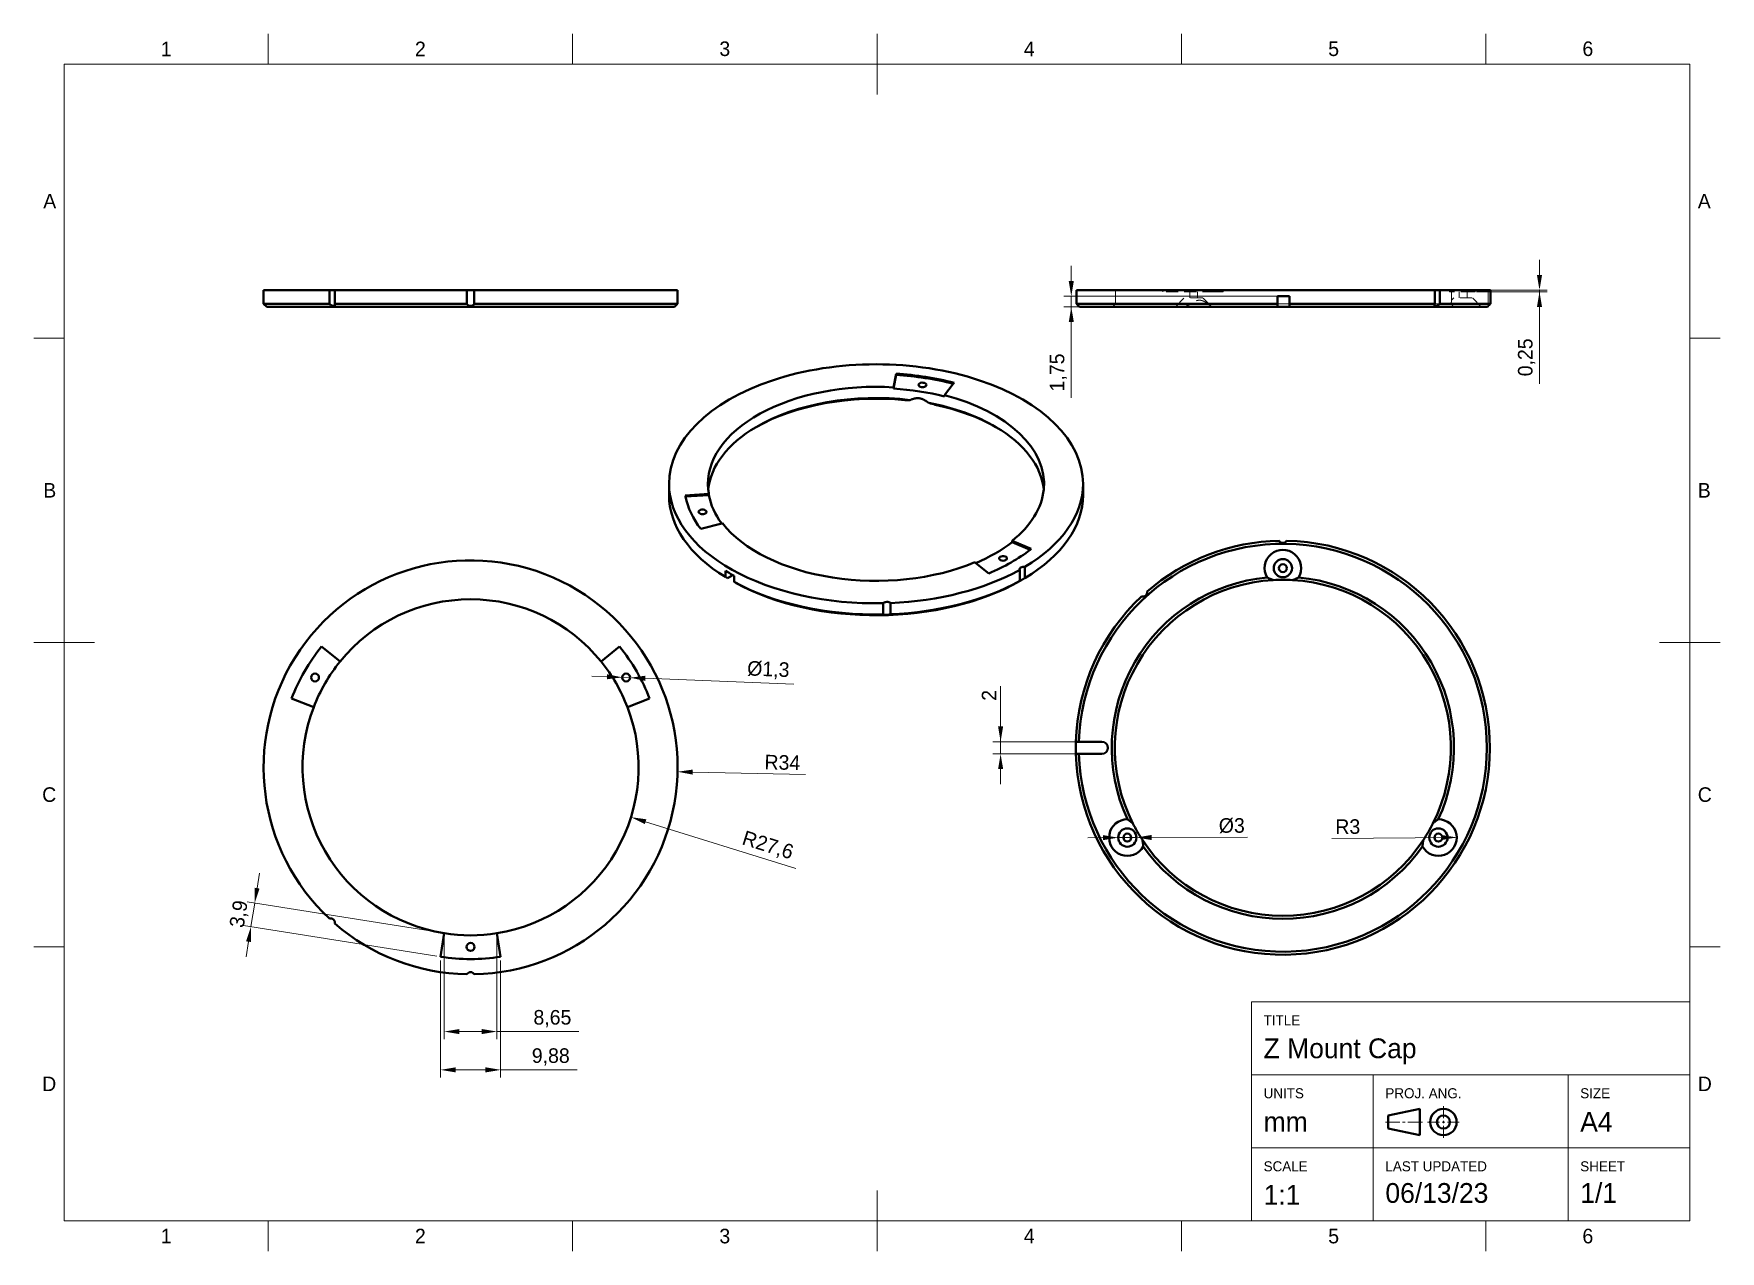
# Model space of a CAD drawing. Header units: millimetres. Extents: x 15 to 292, y 5 to 205.
import ezdxf

# ---------------------------------------------------------------- set-up
doc = ezdxf.new("R2010")
doc.units = ezdxf.units.MM
doc.linetypes.add('DraftedLine', pattern=[3, 2, -1])
for name, color, linetype in [('Annotations', 7, 'Continuous'), ('Border', 7, 'Continuous'), ('Geometries', 7, 'Continuous')]:
    doc.layers.add(name, color=color, linetype=linetype)
doc.styles.add('Shapr0', font='txt', dxfattribs={"height": 2.3925})
doc.styles.add('Shapr1', font='txt', dxfattribs={"height": 2.3925})
doc.styles.add('Shapr3', font='txt', dxfattribs={"height": 2.3925})
doc.styles.add('Shapr4', font='txt', dxfattribs={"height": 2.3925})
doc.styles.add('Shapr6', font='txt', dxfattribs={"height": 2.3925})
doc.dimstyles.new('ISO-25', dxfattribs={"dimtxt": 2.5, "dimasz": 2.5, "dimexe": 1.25, "dimexo": 0.625, "dimtad": 1, "dimtxsty": 'Standard', "dimcen": 2.5, "dimadec": 0, "dimazin": 0, "dimtfac": 1, "dimtmove": 0, "dimatfit": 3, "dimfxl": 1, "dimarcsym": 0})

# ---------------------------------------------------------------- blocks, each defined once
blk = doc.blocks.new('*D2')
at = {"layer": 'Annotations', "color": 0, "linetype": 'Continuous', "lineweight": 15}
blk.add_line((115.49, 75.56), (140.15, 67.9), dxfattribs=at)
at = {"layer": 'Annotations', "color": 0}
blk.add_solid([(115.62, 75.96), (115.37, 75.16), (113.11, 76.3)], dxfattribs=at)
at = {"layer": 'Defpoints', "color": 0}
for p in [(86.75, 84.5), (113.11, 76.3)]:
    blk.add_point(p, dxfattribs=at)
at = {"layer": 'Annotations', "color": 0, "lineweight": 15, "insert": (135.54, 71.55), "char_height": 2.393, "attachment_point": 5, "rotation": 342.7302, "style": 'Shapr4'}
blk.add_mtext('\\A1;R27,6', dxfattribs=at)
blk = doc.blocks.new('*D3')
at = {"layer": 'Annotations', "color": 0, "linetype": 'Continuous', "lineweight": 15}
blk.add_line((123.24, 83.71), (141.75, 83.32), dxfattribs=at)
at = {"layer": 'Annotations', "color": 0}
blk.add_solid([(123.25, 84.13), (123.23, 83.3), (120.74, 83.77)], dxfattribs=at)
at = {"layer": 'Defpoints', "color": 0}
for p in [(86.75, 84.5), (120.74, 83.77)]:
    blk.add_point(p, dxfattribs=at)
at = {"layer": 'Annotations', "color": 0, "lineweight": 15, "insert": (137.96, 85.29), "char_height": 2.393, "attachment_point": 5, "rotation": 358.7698, "style": 'Shapr4'}
blk.add_mtext('\\A1;R34', dxfattribs=at)
blk = doc.blocks.new('*D4')
at = {"layer": 'Annotations', "color": 0, "linetype": 'Continuous', "lineweight": 15}
for p, q in [((109.15, 99.37), (106.65, 99.47)), ((111.65, 99.27), (112.95, 99.22)), ((115.45, 99.12), (139.85, 98.14))]:
    blk.add_line(p, q, dxfattribs=at)
at = {"layer": 'Annotations', "color": 0}
for points in [[(109.13, 98.96), (109.17, 99.79), (111.65, 99.27)], [(115.46, 99.54), (115.43, 98.7), (112.95, 99.22)]]:
    blk.add_solid(points, dxfattribs=at)
at = {"layer": 'Defpoints', "color": 0}
for p in [(111.65, 99.27), (112.95, 99.22)]:
    blk.add_point(p, dxfattribs=at)
at = {"layer": 'Annotations', "color": 0, "lineweight": 15, "insert": (135.65, 100.43), "char_height": 2.393, "attachment_point": 5, "rotation": 357.6978, "style": 'Shapr4'}
blk.add_mtext('\\A1;%%c1,3', dxfattribs=at)
blk = doc.blocks.new('*D5')
at = {"layer": 'Annotations', "color": 0, "linetype": 'Continuous', "lineweight": 15}
for p, q in [((81.81, 52.76), (81.81, 33.55)), ((91.69, 52.76), (91.69, 33.55)), ((89.19, 34.8), (84.31, 34.8)), ((91.69, 34.8), (104.26, 34.8))]:
    blk.add_line(p, q, dxfattribs=at)
at = {"layer": 'Annotations', "color": 0}
for points in [[(84.31, 35.22), (84.31, 34.38), (81.81, 34.8)], [(89.19, 34.38), (89.19, 35.22), (91.69, 34.8)]]:
    blk.add_solid(points, dxfattribs=at)
at = {"layer": 'Defpoints', "color": 0}
for p in [(81.81, 53.39), (91.69, 53.39), (81.81, 34.8)]:
    blk.add_point(p, dxfattribs=at)
at = {"layer": 'Annotations', "color": 0, "lineweight": 15, "insert": (99.92, 36.92), "char_height": 2.393, "attachment_point": 5, "style": 'Shapr4'}
blk.add_mtext('\\A1;9,88', dxfattribs=at)
blk = doc.blocks.new('*D6')
at = {"layer": 'Annotations', "color": 0, "linetype": 'Continuous', "lineweight": 15}
for p, q in [((82.42, 56.61), (82.42, 39.84)), ((91.08, 56.61), (91.08, 39.84)), ((88.58, 41.09), (84.92, 41.09)), ((91.08, 41.09), (104.53, 41.09))]:
    blk.add_line(p, q, dxfattribs=at)
at = {"layer": 'Annotations', "color": 0}
for points in [[(84.92, 41.51), (84.92, 40.67), (82.42, 41.09)], [(88.58, 40.67), (88.58, 41.51), (91.08, 41.09)]]:
    blk.add_solid(points, dxfattribs=at)
at = {"layer": 'Defpoints', "color": 0}
for p in [(82.42, 57.24), (91.08, 57.24), (82.42, 41.09)]:
    blk.add_point(p, dxfattribs=at)
at = {"layer": 'Annotations', "color": 0, "lineweight": 15, "insert": (100.19, 43.21), "char_height": 2.393, "attachment_point": 5, "style": 'Shapr4'}
blk.add_mtext('\\A1;8,65', dxfattribs=at)
blk = doc.blocks.new('*D7')
at = {"layer": 'Annotations', "color": 0, "linetype": 'Continuous', "lineweight": 15}
for p, q in [((51.68, 64.65), (52.07, 67.12)), ((81.81, 57.34), (50.06, 62.38)), ((50.68, 58.33), (51.29, 62.18)), ((81.19, 53.48), (49.44, 58.52)), ((50.29, 55.86), (49.89, 53.39))]:
    blk.add_line(p, q, dxfattribs=at)
at = {"layer": 'Annotations', "color": 0}
for points in [[(51.27, 64.71), (52.09, 64.58), (51.29, 62.18)], [(50.7, 55.79), (49.88, 55.92), (50.68, 58.33)]]:
    blk.add_solid(points, dxfattribs=at)
at = {"layer": 'Defpoints', "color": 0}
for p in [(51.29, 62.18), (82.42, 57.24), (81.81, 53.39)]:
    blk.add_point(p, dxfattribs=at)
at = {"layer": 'Annotations', "color": 0, "lineweight": 15, "insert": (48.85, 60.38), "char_height": 2.393, "attachment_point": 5, "rotation": 80.9808, "style": 'Shapr4'}
blk.add_mtext('\\A1;3,9', dxfattribs=at)
blk = doc.blocks.new('*D8')
at = {"layer": 'Annotations', "color": 0, "linetype": 'Continuous', "lineweight": 15}
for p, q in [((173.8, 88.71), (173.8, 97.81)), ((173.8, 91.21), (173.8, 93.71)), ((186.05, 88.71), (172.55, 88.71)), ((173.8, 86.71), (173.8, 88.71)), ((186.05, 86.71), (172.55, 86.71)), ((173.8, 84.21), (173.8, 81.71))]:
    blk.add_line(p, q, dxfattribs=at)
at = {"layer": 'Annotations', "color": 0}
for points in [[(173.39, 91.21), (174.22, 91.21), (173.8, 88.71)], [(174.22, 84.21), (173.39, 84.21), (173.8, 86.71)]]:
    blk.add_solid(points, dxfattribs=at)
at = {"layer": 'Defpoints', "color": 0}
for p in [(173.8, 88.71), (186.68, 88.71), (186.68, 86.71)]:
    blk.add_point(p, dxfattribs=at)
at = {"layer": 'Annotations', "color": 0, "lineweight": 15, "insert": (171.91, 96.31), "char_height": 2.393, "attachment_point": 5, "rotation": 90, "style": 'Shapr6'}
blk.add_mtext('\\A1;2', dxfattribs=at)
blk = doc.blocks.new('*D9')
at = {"layer": 'Annotations', "color": 0, "linetype": 'Continuous', "lineweight": 15}
for p, q in [((190.61, 72.95), (188.11, 72.94)), ((193.11, 72.95), (196.11, 72.96)), ((198.61, 72.97), (214.35, 73.01))]:
    blk.add_line(p, q, dxfattribs=at)
at = {"layer": 'Annotations', "color": 0}
for points in [[(190.61, 72.53), (190.61, 73.36), (193.11, 72.95)], [(198.61, 73.39), (198.61, 72.55), (196.11, 72.96)]]:
    blk.add_solid(points, dxfattribs=at)
at = {"layer": 'Defpoints', "color": 0}
for p in [(193.11, 72.95), (196.11, 72.96)]:
    blk.add_point(p, dxfattribs=at)
at = {"layer": 'Annotations', "color": 0, "lineweight": 15, "insert": (211.77, 74.9), "char_height": 2.393, "attachment_point": 5, "rotation": 0.1574, "style": 'Shapr6'}
blk.add_mtext('\\A1;%%c3', dxfattribs=at)
blk = doc.blocks.new('*D10')
at = {"layer": 'Annotations', "color": 0, "linetype": 'Continuous', "lineweight": 15}
blk.add_line((248.71, 72.98), (228.2, 72.83), dxfattribs=at)
at = {"layer": 'Annotations', "color": 0}
blk.add_solid([(246.21, 72.55), (246.21, 73.38), (248.71, 72.98)], dxfattribs=at)
at = {"layer": 'Defpoints', "color": 0}
for p in [(245.71, 72.96), (248.71, 72.98)]:
    blk.add_point(p, dxfattribs=at)
at = {"layer": 'Annotations', "color": 0, "lineweight": 15, "insert": (230.82, 74.74), "char_height": 2.393, "attachment_point": 5, "rotation": 0.4229, "style": 'Shapr6'}
blk.add_mtext('\\A1;R3', dxfattribs=at)
blk = doc.blocks.new('*D11')
at = {"layer": 'Annotations', "color": 0, "linetype": 'Continuous', "lineweight": 15}
for p, q in [((262.31, 165.38), (262.31, 167.88)), ((251.99, 162.88), (263.56, 162.88)), ((251.99, 162.62), (263.56, 162.62)), ((262.31, 162.62), (262.31, 162.88)), ((262.31, 162.62), (262.31, 147.49)), ((262.31, 160.12), (262.31, 157.62))]:
    blk.add_line(p, q, dxfattribs=at)
at = {"layer": 'Annotations', "color": 0}
for points in [[(261.89, 165.38), (262.73, 165.38), (262.31, 162.88)], [(262.73, 160.12), (261.89, 160.12), (262.31, 162.62)]]:
    blk.add_solid(points, dxfattribs=at)
at = {"layer": 'Defpoints', "color": 0}
for p in [(251.36, 162.88), (251.36, 162.62), (262.31, 162.88)]:
    blk.add_point(p, dxfattribs=at)
at = {"layer": 'Annotations', "color": 0, "lineweight": 15, "insert": (260.19, 151.84), "char_height": 2.393, "attachment_point": 5, "rotation": 90, "style": 'Shapr3'}
blk.add_mtext('\\A1;0,25', dxfattribs=at)
blk = doc.blocks.new('*D12')
at = {"layer": 'Annotations', "color": 0, "linetype": 'Continuous', "lineweight": 15}
for p, q in [((185.41, 164.38), (185.41, 166.88)), ((220.63, 161.88), (184.16, 161.88)), ((185.41, 161.88), (185.41, 160.12)), ((220.63, 160.12), (184.16, 160.12)), ((185.41, 160.12), (185.41, 145.18)), ((185.41, 157.62), (185.41, 155.12))]:
    blk.add_line(p, q, dxfattribs=at)
at = {"layer": 'Annotations', "color": 0}
for points in [[(184.99, 164.38), (185.83, 164.38), (185.41, 161.88)], [(185.83, 157.62), (184.99, 157.62), (185.41, 160.12)]]:
    blk.add_solid(points, dxfattribs=at)
at = {"layer": 'Defpoints', "color": 0}
for p in [(221.25, 161.88), (185.41, 160.12), (221.25, 160.12)]:
    blk.add_point(p, dxfattribs=at)
at = {"layer": 'Annotations', "color": 0, "lineweight": 15, "insert": (183.29, 149.36), "char_height": 2.393, "attachment_point": 5, "rotation": 90, "style": 'Shapr3'}
blk.add_mtext('\\A1;1,75', dxfattribs=at)
blk = doc.blocks.new('*U13')
at = {"layer": 'Border', "linetype": 'Continuous', "lineweight": 15}
for p, q in [((287, 46), (215, 46)), ((215, 10), (215, 46)), ((287, 10), (287, 46)), ((287, 34), (215, 34)), ((235, 10), (235, 34)), ((267, 10), (267, 34)), ((246.53, 26.88), (246.53, 28.83)), ((237, 26.23), (239.38, 26.23)), ((239.82, 26.23), (240.25, 26.23)), ((243.07, 26.23), (240.68, 26.23)), ((245.88, 26.23), (243.93, 26.23)), ((246.32, 26.23), (246.75, 26.23)), ((246.53, 26.02), (246.53, 26.45)), ((246.53, 25.58), (246.53, 23.63)), ((247.18, 26.23), (249.13, 26.23)), ((287, 22), (215, 22)), ((287, 10), (215, 10))]:
    blk.add_line(p, q, dxfattribs=at)
at = {"layer": 'Border', "linetype": 'Continuous', "lineweight": 40}
for p, q in [((237.43, 27.32), (242.63, 28.4)), ((242.63, 28.4), (242.63, 24.07)), ((237.43, 27.32), (237.43, 25.15)), ((237.43, 25.15), (242.63, 24.07))]:
    blk.add_line(p, q, dxfattribs=at)
for radius in [2.17, 1.08]:
    blk.add_circle((246.53, 26.23), radius, dxfattribs=at)

msp = doc.modelspace()

# ---------------------------------------------------------------- linework, layer by layer
at = {"layer": 'Border', "linetype": 'Continuous', "lineweight": 15}
for p, q in [((53.5, 200), (53.5, 205)), ((103.5, 200), (103.5, 205)), ((153.5, 195), (153.5, 205)), ((203.5, 200), (203.5, 205)), ((253.5, 200), (253.5, 205)), ((287, 200), (20, 200)), ((20, 200), (20, 10)), ((287, 10), (287, 200)), ((20, 155), (15, 155)), ((287, 155), (292, 155)), ((25, 105), (15, 105)), ((282, 105), (292, 105)), ((20, 55), (15, 55)), ((287, 55), (292, 55)), ((153.5, 15), (153.5, 5)), ((20, 10), (287, 10)), ((53.5, 10), (53.5, 5)), ((103.5, 10), (103.5, 5)), ((203.5, 10), (203.5, 5)), ((253.5, 10), (253.5, 5))]:
    msp.add_line(p, q, dxfattribs=at)
at = {"layer": 'Geometries', "linetype": 'Continuous', "lineweight": 40}
for p, q in [((52.75, 162.875), (52.75, 161.875)), ((63.555, 162.875), (52.75, 162.875)), ((52.765, 161.875), (52.75, 161.875)), ((52.765, 160.625), (52.765, 161.875)), ((63.555, 162.875), (63.555, 160.625)), ((63.555, 162.875), (64.451, 162.875)), ((64.451, 162.875), (64.451, 160.625)), ((86.147, 162.875), (64.451, 162.875)), ((86.147, 162.875), (87.353, 162.875)), ((86.147, 162.875), (86.147, 160.625)), ((87.353, 162.875), (87.353, 160.625)), ((120.75, 162.875), (87.353, 162.875)), ((120.75, 162.875), (120.75, 160.625)), ((186.253, 162.875), (186.253, 160.625)), ((245.112, 162.875), (186.253, 162.875)), ((221.253, 161.875), (219.253, 161.875)), ((219.253, 160.625), (219.253, 161.875)), ((221.253, 160.625), (221.253, 161.875)), ((245.112, 162.875), (245.112, 160.625)), ((245.112, 162.875), (245.919, 162.875)), ((245.919, 162.875), (245.919, 160.625)), ((254.247, 162.875), (245.919, 162.875)), ((254.247, 162.875), (254.247, 160.625)), ((53.265, 160.125), (52.765, 160.625)), ((52.765, 160.625), (63.555, 160.625)), ((120.25, 160.125), (53.265, 160.125)), ((64.451, 160.625), (86.147, 160.625)), ((87.353, 160.625), (120.75, 160.625)), ((120.25, 160.125), (120.75, 160.625)), ((186.253, 160.625), (186.753, 160.125)), ((186.253, 160.625), (219.253, 160.625)), ((219.253, 160.125), (186.753, 160.125)), ((219.253, 160.625), (219.253, 160.125)), ((219.253, 160.125), (221.253, 160.125)), ((221.253, 160.125), (221.253, 160.625)), ((221.253, 160.625), (245.112, 160.625)), ((253.753, 160.125), (221.253, 160.125)), ((245.919, 160.625), (254.247, 160.625)), ((253.903, 160.275), (253.753, 160.125)), ((156.621, 149.152), (156.215, 146.912)), ((156.621, 148.948), (156.215, 146.708)), ((156.215, 146.708), (156.215, 146.912)), ((156.621, 148.948), (156.621, 149.152)), ((166.03, 147.506), (164.574, 145.619)), ((166.161, 147.676), (166.03, 147.506)), ((164.574, 145.415), (164.574, 145.619)), ((119.339, 131.064), (119.339, 129.227)), ((187.339, 129.227), (187.339, 131.064)), ((122.011, 129.169), (125.889, 129.404)), ((122.049, 128.968), (125.889, 129.2)), ((125.889, 129.2), (125.889, 129.404)), ((124.567, 123.662), (127.999, 124.545)), ((127.999, 124.545), (128.129, 124.578)), ((178.829, 120.379), (175.674, 121.702)), ((175.674, 121.498), (175.674, 121.702)), ((178.66, 120.246), (175.674, 121.498)), ((128.601, 115.761), (128.601, 116.782)), ((169.722, 118.036), (169.555, 118.17)), ((171.846, 116.347), (169.722, 118.036)), ((176.951, 116.94), (176.951, 115.103)), ((177.804, 117.432), (177.804, 115.595)), ((128.601, 115.761), (128.955, 115.557)), ((129.834, 116.065), (128.955, 115.557)), ((130.015, 114.944), (130.015, 115.965)), ((130.369, 114.74), (130.015, 114.944)), ((177.027, 115.143), (177.133, 115.204)), ((154.516, 111.446), (154.516, 109.609)), ((155.721, 111.483), (155.721, 109.645)), ((62.277, 104.329), (65.307, 101.874)), ((111.223, 104.329), (108.193, 101.874)), ((57.338, 95.776), (60.98, 94.38)), ((116.162, 95.776), (112.52, 94.38)), ((186.676, 88.709), (186.175, 88.709)), ((186.676, 88.709), (190.411, 88.709)), ((186.175, 86.709), (186.676, 86.709)), ((190.411, 86.709), (186.676, 86.709)), ((81.812, 53.387), (82.423, 57.239)), ((91.688, 53.387), (91.077, 57.239))]:
    msp.add_line(p, q, dxfattribs=at)
at = {"layer": 'Geometries', "linetype": 'DraftedLine', "lineweight": 15}
for p, q in [((192.653, 162.875), (192.653, 160.625)), ((200.421, 162.625), (200.421, 162.875)), ((208.974, 162.625), (200.421, 162.625)), ((202.503, 160.125), (204.003, 161.625)), ((202.876, 162.625), (202.876, 162.875)), ((207.003, 161.625), (204.003, 161.625)), ((204.853, 162.625), (204.853, 161.625)), ((206.153, 162.625), (206.153, 161.625)), ((208.503, 160.125), (207.003, 161.625)), ((208.974, 162.625), (208.974, 162.875)), ((208.974, 162.625), (210.37, 162.625)), ((210.37, 162.625), (210.37, 162.875)), ((245.08, 162.875), (245.08, 160.458)), ((247.511, 162.625), (247.511, 162.875)), ((251.363, 162.625), (247.511, 162.625)), ((247.853, 162.625), (247.853, 161.225)), ((247.853, 161.225), (248.253, 161.625)), ((251.253, 161.625), (248.253, 161.625)), ((249.103, 162.625), (249.103, 161.625)), ((250.403, 162.625), (250.403, 161.625)), ((252.753, 160.125), (251.253, 161.625)), ((251.363, 162.625), (251.363, 162.875)), ((251.753, 162.625), (251.363, 162.625)), ((251.753, 162.625), (251.753, 162.875)), ((253.903, 162.875), (253.903, 160.275)), ((192.653, 160.625), (192.153, 160.125)), ((221.253, 160.625), (219.253, 160.625)), ((245.919, 160.625), (245.112, 160.625)), ((248.233, 160.125), (247.808, 160.625))]:
    msp.add_line(p, q, dxfattribs=at)
at = {"layer": 'Geometries', "linetype": 'DraftedLine', "lineweight": 15, "flags": 128}
for points in [[(207.836, 160.625), (207.792, 160.657), (207.749, 160.689), (207.705, 160.72), (207.662, 160.751), (207.618, 160.781), (207.573, 160.811), (207.529, 160.84), (207.484, 160.869), (207.448, 160.891), (207.411, 160.913), (207.375, 160.935), (207.338, 160.956), (207.301, 160.976), (207.27, 160.993), (207.238, 161.01), (207.206, 161.026), (207.174, 161.042), (207.142, 161.057), (207.109, 161.072), (207.077, 161.086), (207.045, 161.1), (207.012, 161.113), (206.979, 161.125), (206.946, 161.137), (206.913, 161.148), (206.88, 161.158), (206.846, 161.168), (206.813, 161.177), (206.779, 161.186), (206.751, 161.192), (206.723, 161.198), (206.695, 161.203), (206.666, 161.208), (206.638, 161.212), (206.61, 161.216), (206.579, 161.219), (206.548, 161.222), (206.517, 161.223), (206.486, 161.225), (206.455, 161.225), (206.424, 161.225), (206.395, 161.224), (206.367, 161.222), (206.338, 161.22), (206.31, 161.217), (206.282, 161.214), (206.254, 161.21), (206.226, 161.206), (206.198, 161.201), (206.17, 161.195), (206.142, 161.189), (206.115, 161.182), (206.087, 161.175), (206.054, 161.166), (206.021, 161.156), (205.989, 161.145), (205.957, 161.134), (205.924, 161.122), (205.889, 161.108), (205.854, 161.093), (205.819, 161.078), (205.785, 161.062), (205.75, 161.045), (205.717, 161.028), (205.684, 161.011), (205.651, 160.993), (205.618, 160.975), (205.585, 160.956), (205.545, 160.931), (205.504, 160.906), (205.465, 160.881), (205.425, 160.855), (205.386, 160.828), (205.347, 160.801), (205.308, 160.773), (205.27, 160.745), (205.231, 160.716), (205.192, 160.686), (205.153, 160.656), (205.115, 160.625)], [(204.022, 160.125), (204.075, 160.153), (204.128, 160.181), (204.182, 160.209), (204.235, 160.236), (204.289, 160.263), (204.343, 160.29), (204.396, 160.317), (204.45, 160.343), (204.505, 160.368), (204.559, 160.394), (204.613, 160.418), (204.668, 160.443), (204.722, 160.467), (204.777, 160.491), (204.832, 160.514), (204.879, 160.533), (204.926, 160.552), (204.973, 160.571), (205.02, 160.589), (205.067, 160.607), (205.115, 160.625)], [(207.836, 160.625), (207.873, 160.604), (207.91, 160.583), (207.947, 160.562), (207.983, 160.539), (208.019, 160.517), (208.054, 160.494), (208.089, 160.47), (208.123, 160.446), (208.157, 160.422), (208.19, 160.397), (208.223, 160.372), (208.255, 160.346), (208.287, 160.32), (208.318, 160.294), (208.349, 160.267), (208.381, 160.24), (208.412, 160.211), (208.443, 160.183), (208.473, 160.154), (208.503, 160.125)]]:
    msp.add_lwpolyline(points, dxfattribs=at)
at = {"layer": 'Geometries', "linetype": 'Continuous', "lineweight": 40, "flags": 128}
for points in [[(64.465, 160.511), (64.465, 160.507), (64.465, 160.493), (64.464, 160.479), (64.463, 160.465), (64.46, 160.451), (64.458, 160.438), (64.454, 160.425), (64.45, 160.412), (64.446, 160.401), (64.442, 160.391), (64.437, 160.381), (64.432, 160.371), (64.426, 160.362), (64.419, 160.353), (64.412, 160.344), (64.404, 160.336), (64.396, 160.328), (64.387, 160.321), (64.379, 160.315), (64.371, 160.309), (64.362, 160.304), (64.353, 160.3), (64.344, 160.295), (64.334, 160.291), (64.323, 160.288), (64.312, 160.284), (64.301, 160.282), (64.289, 160.279), (64.277, 160.278), (64.265, 160.276), (64.253, 160.275), (64.24, 160.275), (64.227, 160.275), (64.213, 160.276), (64.199, 160.277), (64.184, 160.278), (64.17, 160.28), (64.155, 160.282), (64.141, 160.285), (64.127, 160.288), (64.114, 160.291), (64.1, 160.295), (64.085, 160.299), (64.071, 160.303), (64.056, 160.308), (64.042, 160.313), (64.027, 160.318), (64.012, 160.324), (63.996, 160.331), (63.98, 160.338), (63.963, 160.345), (63.947, 160.353), (63.931, 160.36), (63.915, 160.369), (63.899, 160.377), (63.883, 160.386), (63.866, 160.395), (63.849, 160.405), (63.832, 160.415), (63.816, 160.425), (63.797, 160.437), (63.779, 160.449), (63.761, 160.461), (63.743, 160.473), (63.726, 160.486), (63.704, 160.502), (63.682, 160.518), (63.661, 160.535), (63.64, 160.551), (63.618, 160.569), (63.597, 160.588), (63.576, 160.606), (63.555, 160.625)], [(64.451, 160.625), (64.455, 160.61), (64.458, 160.595), (64.46, 160.58), (64.462, 160.565), (64.464, 160.55), (64.465, 160.536), (64.465, 160.521), (64.465, 160.511)], [(87.353, 160.625), (87.344, 160.61), (87.334, 160.595), (87.324, 160.58), (87.314, 160.565), (87.303, 160.55), (87.291, 160.536), (87.279, 160.521), (87.267, 160.507), (87.254, 160.493), (87.241, 160.479), (87.226, 160.465), (87.211, 160.451), (87.195, 160.438), (87.179, 160.425), (87.162, 160.412), (87.147, 160.401), (87.132, 160.391), (87.117, 160.381), (87.101, 160.371), (87.085, 160.362), (87.068, 160.353), (87.051, 160.344), (87.033, 160.336), (87.015, 160.328), (86.996, 160.321), (86.981, 160.315), (86.965, 160.309), (86.949, 160.304), (86.932, 160.3), (86.916, 160.295), (86.899, 160.291), (86.881, 160.288), (86.864, 160.284), (86.846, 160.282), (86.828, 160.279), (86.811, 160.278), (86.793, 160.276), (86.776, 160.275), (86.758, 160.275), (86.74, 160.275), (86.722, 160.276), (86.704, 160.277), (86.686, 160.278), (86.668, 160.28), (86.65, 160.282), (86.634, 160.285), (86.618, 160.288), (86.602, 160.291), (86.587, 160.295), (86.571, 160.299), (86.556, 160.303), (86.54, 160.308), (86.525, 160.313), (86.51, 160.318), (86.495, 160.324), (86.479, 160.331), (86.463, 160.338), (86.448, 160.345), (86.433, 160.353), (86.418, 160.36), (86.403, 160.369), (86.389, 160.377), (86.375, 160.386), (86.361, 160.395), (86.347, 160.405), (86.334, 160.415), (86.32, 160.425), (86.306, 160.437), (86.292, 160.449), (86.279, 160.461), (86.266, 160.473), (86.253, 160.486), (86.238, 160.502), (86.223, 160.518), (86.209, 160.535), (86.196, 160.551), (86.183, 160.569), (86.17, 160.588), (86.158, 160.606), (86.147, 160.625)], [(245.919, 160.625), (245.902, 160.61), (245.884, 160.595), (245.866, 160.58), (245.849, 160.565), (245.83, 160.55), (245.812, 160.536), (245.794, 160.521), (245.775, 160.507), (245.756, 160.493), (245.737, 160.479), (245.717, 160.465), (245.697, 160.451), (245.676, 160.438), (245.656, 160.425), (245.635, 160.412), (245.617, 160.401), (245.6, 160.391), (245.582, 160.381), (245.565, 160.371), (245.547, 160.362), (245.529, 160.353), (245.511, 160.344), (245.493, 160.336), (245.475, 160.328), (245.457, 160.321), (245.443, 160.315), (245.428, 160.309), (245.414, 160.304), (245.399, 160.3), (245.385, 160.295), (245.371, 160.291), (245.357, 160.288), (245.342, 160.284), (245.329, 160.282), (245.315, 160.279), (245.302, 160.278), (245.289, 160.276), (245.277, 160.275), (245.265, 160.275), (245.253, 160.275), (245.241, 160.276), (245.23, 160.277), (245.219, 160.278), (245.208, 160.28), (245.198, 160.282), (245.189, 160.285), (245.181, 160.288), (245.172, 160.291), (245.165, 160.295), (245.157, 160.299), (245.15, 160.303), (245.143, 160.308), (245.137, 160.313), (245.13, 160.318), (245.125, 160.324), (245.119, 160.331), (245.113, 160.338), (245.108, 160.345), (245.104, 160.353), (245.1, 160.36), (245.096, 160.369), (245.092, 160.377), (245.09, 160.386), (245.087, 160.395), (245.085, 160.405), (245.083, 160.415), (245.082, 160.425), (245.08, 160.437), (245.08, 160.449), (245.08, 160.458)], [(245.08, 160.458), (245.08, 160.461), (245.08, 160.473), (245.081, 160.486), (245.082, 160.502), (245.085, 160.518), (245.087, 160.535), (245.091, 160.551), (245.095, 160.569), (245.1, 160.588), (245.106, 160.606), (245.112, 160.625)], [(253.903, 160.275), (253.903, 160.275), (253.903, 160.276), (253.904, 160.277), (253.906, 160.278), (253.907, 160.28), (253.91, 160.282), (253.912, 160.285), (253.915, 160.288), (253.918, 160.291), (253.922, 160.295), (253.926, 160.299), (253.93, 160.303), (253.935, 160.308), (253.94, 160.313), (253.945, 160.318), (253.951, 160.324), (253.957, 160.331), (253.964, 160.338), (253.971, 160.345), (253.979, 160.353), (253.986, 160.36), (253.995, 160.369), (254.003, 160.377), (254.011, 160.386), (254.021, 160.395), (254.03, 160.405), (254.04, 160.415), (254.05, 160.425), (254.062, 160.437), (254.073, 160.449), (254.085, 160.461), (254.097, 160.473), (254.11, 160.486), (254.126, 160.502), (254.142, 160.518), (254.158, 160.535), (254.175, 160.551), (254.192, 160.569), (254.21, 160.588), (254.229, 160.606), (254.247, 160.625)], [(158.954, 144.829), (159.001, 144.849), (159.049, 144.87), (159.096, 144.889), (159.144, 144.908), (159.193, 144.927), (159.242, 144.945), (159.291, 144.963), (159.34, 144.98), (159.38, 144.993), (159.42, 145.006), (159.46, 145.018), (159.5, 145.03), (159.541, 145.041), (159.576, 145.051), (159.611, 145.06), (159.646, 145.068), (159.682, 145.076), (159.717, 145.084), (159.753, 145.091), (159.789, 145.097), (159.825, 145.103), (159.861, 145.109), (159.897, 145.114), (159.934, 145.118), (159.971, 145.122), (160.008, 145.125), (160.045, 145.128), (160.082, 145.13), (160.119, 145.132), (160.15, 145.132), (160.182, 145.132), (160.213, 145.132), (160.245, 145.131), (160.276, 145.13), (160.308, 145.128), (160.342, 145.126), (160.377, 145.122), (160.411, 145.119), (160.446, 145.114), (160.48, 145.109), (160.515, 145.104), (160.547, 145.098), (160.578, 145.092), (160.61, 145.085), (160.642, 145.078), (160.673, 145.07), (160.705, 145.062), (160.736, 145.053), (160.767, 145.044), (160.799, 145.034), (160.83, 145.024), (160.861, 145.014), (160.891, 145.003), (160.928, 144.989), (160.965, 144.975), (161.001, 144.96), (161.038, 144.945), (161.074, 144.929), (161.113, 144.911), (161.153, 144.892), (161.192, 144.873), (161.231, 144.853), (161.269, 144.833), (161.307, 144.813), (161.345, 144.792), (161.382, 144.771), (161.419, 144.749), (161.456, 144.727), (161.502, 144.699), (161.547, 144.671), (161.592, 144.642), (161.637, 144.612), (161.681, 144.583), (161.725, 144.552), (161.769, 144.522), (161.812, 144.491), (161.857, 144.458), (161.901, 144.426), (161.945, 144.393), (161.988, 144.359)], [(177.073, 115.169), (177.068, 115.166), (177.058, 115.161), (177.049, 115.155), (177.04, 115.15), (177.032, 115.145), (177.023, 115.141), (177.015, 115.136), (177.008, 115.132), (177.001, 115.128), (176.994, 115.124), (176.987, 115.12), (176.98, 115.116), (176.974, 115.113), (176.968, 115.11), (176.963, 115.107), (176.958, 115.104), (176.953, 115.101), (176.949, 115.099), (176.945, 115.097), (176.942, 115.095), (176.939, 115.093), (176.936, 115.092), (176.934, 115.091), (176.932, 115.09), (176.93, 115.089), (176.929, 115.089), (176.928, 115.088), (176.928, 115.088)], [(176.928, 115.088), (176.928, 115.088), (176.929, 115.089), (176.93, 115.09), (176.932, 115.091), (176.934, 115.092), (176.937, 115.094), (176.941, 115.097), (176.946, 115.1), (176.951, 115.103)], [(177.133, 115.204), (177.127, 115.2), (177.114, 115.193), (177.102, 115.186), (177.09, 115.179), (177.079, 115.172), (177.073, 115.169)], [(177.804, 115.595), (177.786, 115.585), (177.769, 115.575), (177.751, 115.565), (177.734, 115.554), (177.716, 115.544), (177.697, 115.533), (177.679, 115.522), (177.66, 115.511), (177.641, 115.5), (177.623, 115.489), (177.602, 115.477), (177.582, 115.465), (177.561, 115.453), (177.54, 115.441), (177.52, 115.429), (177.502, 115.419), (177.484, 115.408), (177.466, 115.398), (177.449, 115.387), (177.431, 115.377), (177.412, 115.366), (177.394, 115.355), (177.376, 115.345), (177.357, 115.334), (177.339, 115.323), (177.324, 115.315), (177.309, 115.306), (177.294, 115.297), (177.279, 115.288), (177.265, 115.28), (177.25, 115.271), (177.235, 115.263), (177.22, 115.254), (177.206, 115.246), (177.192, 115.238), (177.178, 115.23), (177.165, 115.222), (177.152, 115.215), (177.139, 115.207), (177.133, 115.204)], [(217.574, 115.689), (217.621, 115.665), (217.669, 115.641), (217.717, 115.618), (217.765, 115.594), (217.814, 115.571), (217.863, 115.549), (217.912, 115.526), (217.962, 115.504), (218.011, 115.482), (218.062, 115.461), (218.112, 115.44), (218.163, 115.419), (218.215, 115.398), (218.266, 115.378), (218.318, 115.358), (218.363, 115.342), (218.408, 115.326), (218.453, 115.31), (218.498, 115.294), (218.544, 115.279), (218.59, 115.264)], [(221.732, 115.264), (221.785, 115.281), (221.839, 115.299), (221.892, 115.318), (221.944, 115.337), (221.997, 115.356), (222.048, 115.376), (222.1, 115.396), (222.151, 115.416), (222.202, 115.437), (222.253, 115.458), (222.303, 115.479), (222.353, 115.501), (222.402, 115.523), (222.452, 115.545), (222.5, 115.568), (222.55, 115.592), (222.6, 115.616), (222.65, 115.64), (222.699, 115.664), (222.747, 115.689)], [(155.721, 109.645), (155.711, 109.641), (155.7, 109.637), (155.689, 109.633), (155.678, 109.629), (155.666, 109.625), (155.654, 109.622), (155.642, 109.618), (155.629, 109.614), (155.615, 109.61), (155.601, 109.606), (155.586, 109.602), (155.57, 109.598), (155.553, 109.594), (155.536, 109.591), (155.519, 109.587), (155.504, 109.584), (155.488, 109.581), (155.472, 109.578), (155.456, 109.575), (155.439, 109.572), (155.422, 109.569), (155.404, 109.567), (155.386, 109.564), (155.367, 109.561), (155.349, 109.559), (155.333, 109.557), (155.316, 109.555), (155.3, 109.554), (155.284, 109.552), (155.267, 109.55), (155.25, 109.549), (155.232, 109.547), (155.214, 109.546), (155.197, 109.545), (155.179, 109.544), (155.161, 109.543), (155.144, 109.542), (155.126, 109.541), (155.108, 109.54), (155.091, 109.54), (155.073, 109.539), (155.055, 109.539), (155.037, 109.539), (155.019, 109.539), (155.001, 109.539), (154.985, 109.539), (154.969, 109.539), (154.954, 109.54), (154.938, 109.54), (154.923, 109.541), (154.908, 109.541), (154.893, 109.542), (154.878, 109.543), (154.863, 109.544), (154.848, 109.545), (154.833, 109.546), (154.817, 109.547), (154.802, 109.549), (154.787, 109.55), (154.773, 109.552), (154.759, 109.553), (154.745, 109.555), (154.732, 109.557), (154.718, 109.559), (154.705, 109.561), (154.692, 109.563), (154.679, 109.565), (154.665, 109.567), (154.652, 109.57), (154.639, 109.572), (154.627, 109.575), (154.615, 109.578), (154.601, 109.581), (154.587, 109.585), (154.574, 109.589), (154.561, 109.592), (154.549, 109.596), (154.537, 109.601), (154.526, 109.605), (154.516, 109.609)], [(195.512, 75.291), (195.47, 75.329), (195.427, 75.366), (195.385, 75.403), (195.342, 75.439), (195.299, 75.475), (195.256, 75.51), (195.213, 75.545), (195.17, 75.579), (195.127, 75.612), (195.083, 75.646), (195.039, 75.678), (194.996, 75.711), (194.952, 75.743), (194.908, 75.774), (194.864, 75.805), (194.818, 75.837), (194.773, 75.868), (194.727, 75.898), (194.681, 75.929), (194.635, 75.958)], [(245.686, 75.958), (245.641, 75.929), (245.597, 75.9), (245.553, 75.87), (245.508, 75.84), (245.464, 75.81), (245.42, 75.779), (245.376, 75.747), (245.332, 75.715), (245.288, 75.683), (245.244, 75.65), (245.201, 75.617), (245.157, 75.583), (245.114, 75.549), (245.07, 75.514), (245.027, 75.479), (244.991, 75.449), (244.954, 75.418), (244.918, 75.387), (244.882, 75.356), (244.846, 75.324), (244.81, 75.291)], [(197.222, 71.478), (197.219, 71.531), (197.216, 71.584), (197.212, 71.638), (197.209, 71.691), (197.204, 71.745), (197.199, 71.798), (197.194, 71.852), (197.189, 71.906), (197.183, 71.96), (197.176, 72.015), (197.169, 72.069), (197.162, 72.124), (197.154, 72.178), (197.145, 72.233), (197.136, 72.288), (197.128, 72.335), (197.12, 72.382), (197.111, 72.429), (197.102, 72.476), (197.093, 72.523), (197.083, 72.57)], [(243.239, 72.57), (243.227, 72.515), (243.216, 72.46), (243.205, 72.405), (243.195, 72.35), (243.186, 72.295), (243.177, 72.24), (243.169, 72.186), (243.161, 72.131), (243.153, 72.077), (243.146, 72.022), (243.14, 71.968), (243.134, 71.914), (243.128, 71.86), (243.123, 71.806), (243.118, 71.753), (243.113, 71.697), (243.109, 71.642), (243.105, 71.587), (243.102, 71.533), (243.099, 71.478)]]:
    msp.add_lwpolyline(points, dxfattribs=at)
at = {"layer": 'Geometries', "linetype": 'Continuous', "lineweight": 40}
for centre, radius in [((220.161, 117.209), 1.5), ((220.161, 117.209), 0.65), ((61.202, 99.247), 0.65), ((112.298, 99.247), 0.65), ((194.613, 72.959), 1.5), ((194.613, 72.959), 0.65), ((245.708, 72.959), 1.5), ((245.708, 72.959), 0.65), ((86.75, 54.997), 0.65)]:
    msp.add_circle(centre, radius, dxfattribs=at)
at = {"layer": 'Geometries', "linetype": 'DraftedLine', "lineweight": 15}
msp.add_arc((218.171, 163.137), 29.743, 355.15547, 356.31451, dxfattribs=at)
at = {"layer": 'Geometries', "linetype": 'Continuous', "lineweight": 40}
for centre, radius, start, end in [((158.729, 135.234), 9.597, 88.6608, 93.86464), ((156.469, 123.693), 21.391, 71.9985, 75.04724), ((220.161, 87.709), 34, 181.68541, 88.98362), ((220.161, 87.709), 33.5, 181.71058, 178.28942), ((220.161, 87.709), 34, 91.01638, 130.98362), ((220.161, 117.209), 3, 329.57297, 210.42703), ((220.161, 122.059), 0.7, 210.5072, 329.4928), ((86.75, 84.497), 34, 271.01638, 226.98362), ((220.161, 87.709), 28.1, 95.282, 204.718), ((220.161, 87.709), 27.6, 93.263, 206.737), ((220.161, 87.708), 27.6, 86.73701, 93.26299), ((220.161, 87.709), 27.6, 333.263, 86.737), ((220.161, 87.709), 28.1, 335.282, 84.718), ((86.75, 84.497), 27.6, 39.01925, 140.98075), ((220.161, 87.709), 34, 133.01638, 178.31459), ((197.176, 113.236), 0.7, 252.5072, 11.4928), ((86.75, 84.497), 31.5, 140.98075, 159.01925), ((86.75, 84.497), 31.5, 20.98075, 39.01925), ((86.75, 84.497), 27.6, 140.98075, 159.01925), ((86.75, 84.497), 27.6, 20.98075, 39.01925), ((86.75, 84.497), 27.6, 159.01925, 260.98075), ((86.75, 84.497), 27.6, 279.01925, 20.98075), ((220.161, 87.709), 34, 178.31459, 181.68541), ((190.411, 87.709), 1, 270, 90), ((194.613, 72.959), 3, 89.57297, 330.42703), ((220.161, 87.709), 27.6, 206.73701, 213.26299), ((245.708, 72.959), 3, 209.57297, 90.42703), ((220.161, 87.709), 27.6, 326.73701, 333.26299), ((220.161, 87.709), 27.6, 213.263, 326.737), ((220.161, 87.709), 28.1, 215.282, 324.718), ((63.765, 58.97), 0.7, 348.50689, 107.49311), ((86.75, 84.497), 34, 229.01638, 268.98362), ((86.75, 84.497), 27.6, 260.98075, 279.01925), ((86.75, 84.497), 31.5, 260.98075, 279.01925), ((86.75, 50.147), 0.7, 30.50689, 149.49311)]:
    msp.add_arc(centre, radius, start, end, dxfattribs=at)
for centre, major_axis, start_param, end_param in [((153.339, 131.064), (34, 0), 0, 3.1415927), ((153.339, 131.064), (27.6, 0), 1.4664125, 3.1992692), ((153.339, 131.064), (31.5, 0), 1.1515814, 1.4664125), ((153.339, 130.86), (31.5, 0), 1.15615, 1.4664125), ((160.974, 147.312), (0.65, 0), 0, 4.1641113), ((160.974, 147.312), (0.65, 0), 4.1641113, 6.2831853), ((153.339, 129.227), (27.6, 0), 1.3659471, 2.3652119), ((153.339, 128.819), (-28.1, 0), 4.5427779, 5.4888503), ((153.339, 130.86), (27.6, 0), 1.1515814, 1.4664125), ((153.339, 129.227), (27.6, 0), 0.7763807, 1.2520468), ((153.339, 131.064), (27.6, 0), 6.2255088, 7.4347667), ((153.339, 128.819), (-28.1, 0), 3.9359277, 4.3584013), ((153.339, 129.227), (27.6, 0), 2.3652119, 3.0839161), ((153.339, 129.227), (27.6, 0), 0.0576765, 0.7763807), ((153.339, 131.064), (34, 0), 3.1415927, 4.7470098), ((153.339, 131.064), (34, 0), 5.5155262, 6.2831853), ((153.339, 129.227), (-34, 0), 0, 0.7559822), ((153.339, 131.064), (31.5, 0), 3.2459765, 3.2571395), ((153.339, 131.064), (31.5, 0), 3.2571395, 3.5608076), ((153.339, 131.064), (27.6, 0), 3.1992692, 3.2459765), ((153.339, 130.86), (27.6, 0), 3.2459765, 3.5491067), ((153.339, 131.064), (27.6, 0), 5.6552027, 6.2255088), ((153.339, 129.227), (-34, 0), 2.3739336, 3.1415927), ((124.844, 126.452), (0.65, 0), 0, 4.1641113), ((124.844, 126.452), (0.65, 0), 4.1641113, 6.2831853), ((153.339, 131.064), (27.6, 0), 3.5608076, 5.3403716), ((153.339, 130.86), (27.6, 0), 5.3478976, 5.6552027), ((153.339, 131.064), (31.5, 0), 5.3403716, 5.64612), ((174.199, 118.817), (0.65, 0), 0, 5.4217449), ((153.339, 131.064), (31.5, 0), 5.64612, 5.6552027), ((153.339, 130.248), (34, 0), 3.8975748, 3.9490514), ((153.339, 131.064), (34, 0), 4.782488, 5.480048), ((174.199, 118.817), (0.65, 0), 5.4217449, 6.2831853), ((177.628, 117.041), (0.7, 0), 1.3178438, 3.3945452), ((153.339, 130.248), (34, 0), 3.9490514, 3.9564068), ((153.339, 129.227), (-34, 0), 0.8148142, 1.6054171), ((153.339, 128.819), (33.5, 0), 3.956846, 5.4977871), ((153.339, 129.227), (-34, 0), 1.6408953, 2.3384554), ((155.137, 111.259), (0.7, 0), 0.5848055, 2.6615069)]:
    msp.add_ellipse(centre, major_axis=major_axis, ratio=0.5773503, start_param=start_param, end_param=end_param, dxfattribs=at)

# ---------------------------------------------------------------- block references
msp.add_blockref('*U13', (0, 0))

# ---------------------------------------------------------------- texts
at = {"layer": 'Border', "linetype": 'Continuous', "lineweight": 15, "char_height": 2.393, "width": 2.3925, "style": 'Shapr0'}
for s, insert, attachment_point in [('1', (36.75, 201.304), 8), ('2', (78.5, 201.304), 8), ('3', (128.5, 201.304), 8), ('4', (178.5, 201.304), 8), ('5', (228.5, 201.304), 8), ('6', (270.25, 201.304), 8), ('A', (18.696, 177.5), 6), ('A', (288.304, 177.5), 4), ('B', (18.696, 130), 6), ('B', (288.304, 130), 4), ('C', (18.696, 80), 6), ('C', (288.304, 80), 4), ('D', (18.696, 32.5), 6), ('D', (288.304, 32.5), 4), ('1', (36.75, 8.696), 2), ('2', (78.5, 8.696), 2), ('3', (128.5, 8.696), 2), ('4', (178.5, 8.696), 2), ('5', (228.5, 8.696), 2), ('6', (270.25, 8.696), 2)]:
    msp.add_mtext(s, dxfattribs=dict(at, insert=insert, attachment_point=attachment_point))
at = {"layer": 'Border', "linetype": 'Continuous', "lineweight": 15, "attachment_point": 1, "style": 'Shapr1'}
for s, insert, char_height in [('TITLE', (217, 43.75), 1.65), ('Z Mount Cap', (217, 39.965), 3.25), ('UNITS', (217, 31.783), 1.65), ('PROJ. ANG.', (237, 31.783), 1.65), ('SIZE', (269, 31.783), 1.65), ('A4', (269, 27.9), 3.25), ('mm', (217, 27.9), 3.25), ('SCALE', (217, 19.783), 1.65), ('LAST UPDATED', (237, 19.783), 1.65), ('SHEET', (269, 19.783), 1.65), ('1:1', (217, 15.9), 3.25), ('06/13/23', (237, 16.204), 3.25), ('1/1', (269, 16.204), 3.25)]:
    msp.add_mtext(s, dxfattribs=dict(at, insert=insert, char_height=char_height))

# ---------------------------------------------------------------- dimensions: what is measured, and where the dimension line sits
at = {"layer": 'Annotations', "linetype": 'Continuous', "lineweight": 15}
for base, p1, p2, angle, override, picture, middle, dimtype in [((185.411, 160.125), (221.253, 161.875), (221.253, 160.125), 90, {"dimscale": 1, "dimgap": 0.7, "dimdec": 2, "dimlfac": 1, "dimrnd": 0.01, "dimzin": 8, "dimdsep": 44, "dimtxsty": 'Shapr3', "dimse1": 0, "dimse2": 0, "dimadec": 2, "dimtol": 0, "dimlim": 0, "dimtp": 0, "dimtm": 0, "dimtfac": 0.6, "dimtdec": 8, "dimfrac": 2, "dimtolj": 1, "dimlwd": 15, "dimlwe": 15}, '*D12', (185.411, 149.359), 160), ((262.311, 162.875), (251.363, 162.625), (251.363, 162.875), 90, {"dimscale": 1, "dimgap": 0.7, "dimdec": 2, "dimlfac": 1, "dimrnd": 0.01, "dimzin": 8, "dimdsep": 44, "dimtxsty": 'Shapr3', "dimse1": 0, "dimse2": 0, "dimadec": 2, "dimtol": 0, "dimlim": 0, "dimtp": 0, "dimtm": 0, "dimtfac": 0.6, "dimtdec": 8, "dimfrac": 2, "dimtolj": 1, "dimlwd": 15, "dimlwe": 15}, '*D11', (262.311, 151.84), 160), ((173.804, 88.709), (186.676, 86.709), (186.676, 88.709), 270, {"dimscale": 1, "dimgap": 0.7, "dimdec": 2, "dimlfac": 1, "dimrnd": 0.01, "dimzin": 8, "dimdsep": 44, "dimtxsty": 'Shapr6', "dimse1": 0, "dimse2": 0, "dimadec": 2, "dimtol": 0, "dimlim": 0, "dimtp": 0, "dimtm": 0, "dimtfac": 0.6, "dimtdec": 8, "dimfrac": 2, "dimtolj": 1, "dimlwd": 15, "dimlwe": 15}, '*D8', (173.804, 96.312), 160), ((51.29, 62.18), (81.812, 53.387), (82.423, 57.239), 80.98075, {"dimscale": 1, "dimgap": 0.7, "dimdec": 2, "dimlfac": 1, "dimrnd": 0.01, "dimzin": 8, "dimdsep": 44, "dimtxsty": 'Shapr4', "dimadec": 2, "dimtol": 0, "dimlim": 0, "dimtp": 0, "dimtm": 0, "dimtfac": 0.6, "dimtdec": 8, "dimfrac": 2, "dimtolj": 1, "dimlwd": 15, "dimlwe": 15}, '*D7', (50.952, 60.049), 161)]:
    dim = msp.add_linear_dim(base=base, p1=p1, p2=p2, angle=angle, dimstyle='ISO-25', override=override, dxfattribs=at)
    dim.commit()
    dim.dimension.update_dxf_attribs({"geometry": picture, "text_midpoint": middle, "dimtype": dimtype})
for p1, p2, override, picture, middle in [((111.648, 99.273), (112.947, 99.221), {"dimscale": 1, "dimgap": 0.7, "dimdec": 2, "dimlfac": 1, "dimrnd": 0.01, "dimzin": 8, "dimdsep": 44, "dimtxsty": 'Shapr4', "dimcen": 2.5, "dimadec": 2, "dimtol": 0, "dimlim": 0, "dimtp": 0, "dimtm": 0, "dimtfac": 0.6, "dimtdec": 8, "dimtofl": 1, "dimfrac": 2, "dimtolj": 1, "dimlwd": 15, "dimlwe": 15}, '*D4', (135.564, 98.312)), ((193.113, 72.954), (196.113, 72.963), {"dimscale": 1, "dimgap": 0.7, "dimdec": 2, "dimlfac": 1, "dimrnd": 0.01, "dimzin": 8, "dimdsep": 44, "dimtxsty": 'Shapr6', "dimcen": 2.5, "dimadec": 2, "dimtol": 0, "dimlim": 0, "dimtp": 0, "dimtm": 0, "dimtfac": 0.6, "dimtdec": 8, "dimtofl": 1, "dimfrac": 2, "dimtolj": 1, "dimlwd": 15, "dimlwe": 15}, '*D9', (211.774, 73.006))]:
    dim = msp.add_diameter_dim_2p(p1=p1, p2=p2, dimstyle='ISO-25', override=override, dxfattribs=at)
    dim.commit()
    dim.dimension.update_dxf_attribs({"geometry": picture, "text_midpoint": middle, "dimtype": 163})
for center, mpoint, override, picture, middle in [((86.75, 84.497), (120.742, 83.767), {"dimscale": 1, "dimgap": 0.7, "dimdec": 2, "dimlfac": 1, "dimrnd": 0.01, "dimzin": 8, "dimdsep": 44, "dimtxsty": 'Shapr4', "dimcen": 0, "dimadec": 2, "dimtol": 0, "dimlim": 0, "dimtp": 0, "dimtm": 0, "dimtfac": 0.6, "dimtdec": 8, "dimtofl": 0, "dimfrac": 2, "dimtolj": 1, "dimlwd": 15, "dimlwe": 15}, '*D3', (137.914, 83.399)), ((86.75, 84.497), (113.106, 76.304), {"dimscale": 1, "dimgap": 0.7, "dimdec": 2, "dimlfac": 1, "dimrnd": 0.01, "dimzin": 8, "dimdsep": 44, "dimtxsty": 'Shapr4', "dimcen": 0, "dimadec": 2, "dimtol": 0, "dimlim": 0, "dimtp": 0, "dimtm": 0, "dimtfac": 0.6, "dimtdec": 8, "dimtofl": 0, "dimfrac": 2, "dimtolj": 1, "dimlwd": 15, "dimlwe": 15}, '*D2', (134.908, 69.526)), ((245.708, 72.959), (248.708, 72.981), {"dimscale": 1, "dimgap": 0.7, "dimdec": 2, "dimlfac": 1, "dimrnd": 0.01, "dimzin": 8, "dimdsep": 44, "dimtxsty": 'Shapr6', "dimcen": 0, "dimadec": 2, "dimtol": 0, "dimlim": 0, "dimtp": 0, "dimtm": 0, "dimtfac": 0.6, "dimtdec": 8, "dimtofl": 0, "dimfrac": 2, "dimtolj": 1, "dimlwd": 15, "dimlwe": 15}, '*D10', (230.834, 72.849))]:
    dim = msp.add_radius_dim(center=center, mpoint=mpoint, dimstyle='ISO-25', override=override, dxfattribs=at)
    dim.commit()
    dim.dimension.update_dxf_attribs({"geometry": picture, "text_midpoint": middle, "dimtype": 164})
for base, p1, p2, picture, middle in [((82.423, 41.089), (91.077, 57.239), (82.423, 57.239), '*D6', (100.185, 41.089)), ((81.812, 34.799), (91.688, 53.387), (81.812, 53.387), '*D5', (99.918, 34.799))]:
    dim = msp.add_linear_dim(base=base, p1=p1, p2=p2, dimstyle='ISO-25', override={"dimscale": 1, "dimgap": 0.7, "dimdec": 2, "dimlfac": 1, "dimrnd": 0.01, "dimzin": 8, "dimdsep": 44, "dimtxsty": 'Shapr4', "dimse1": 0, "dimse2": 0, "dimadec": 2, "dimtol": 0, "dimlim": 0, "dimtp": 0, "dimtm": 0, "dimtfac": 0.6, "dimtdec": 8, "dimfrac": 2, "dimtolj": 1, "dimlwd": 15, "dimlwe": 15}, dxfattribs=at)
    dim.commit()
    dim.dimension.update_dxf_attribs({"geometry": picture, "text_midpoint": middle, "dimtype": 160})

doc.saveas('drawing.dxf')
